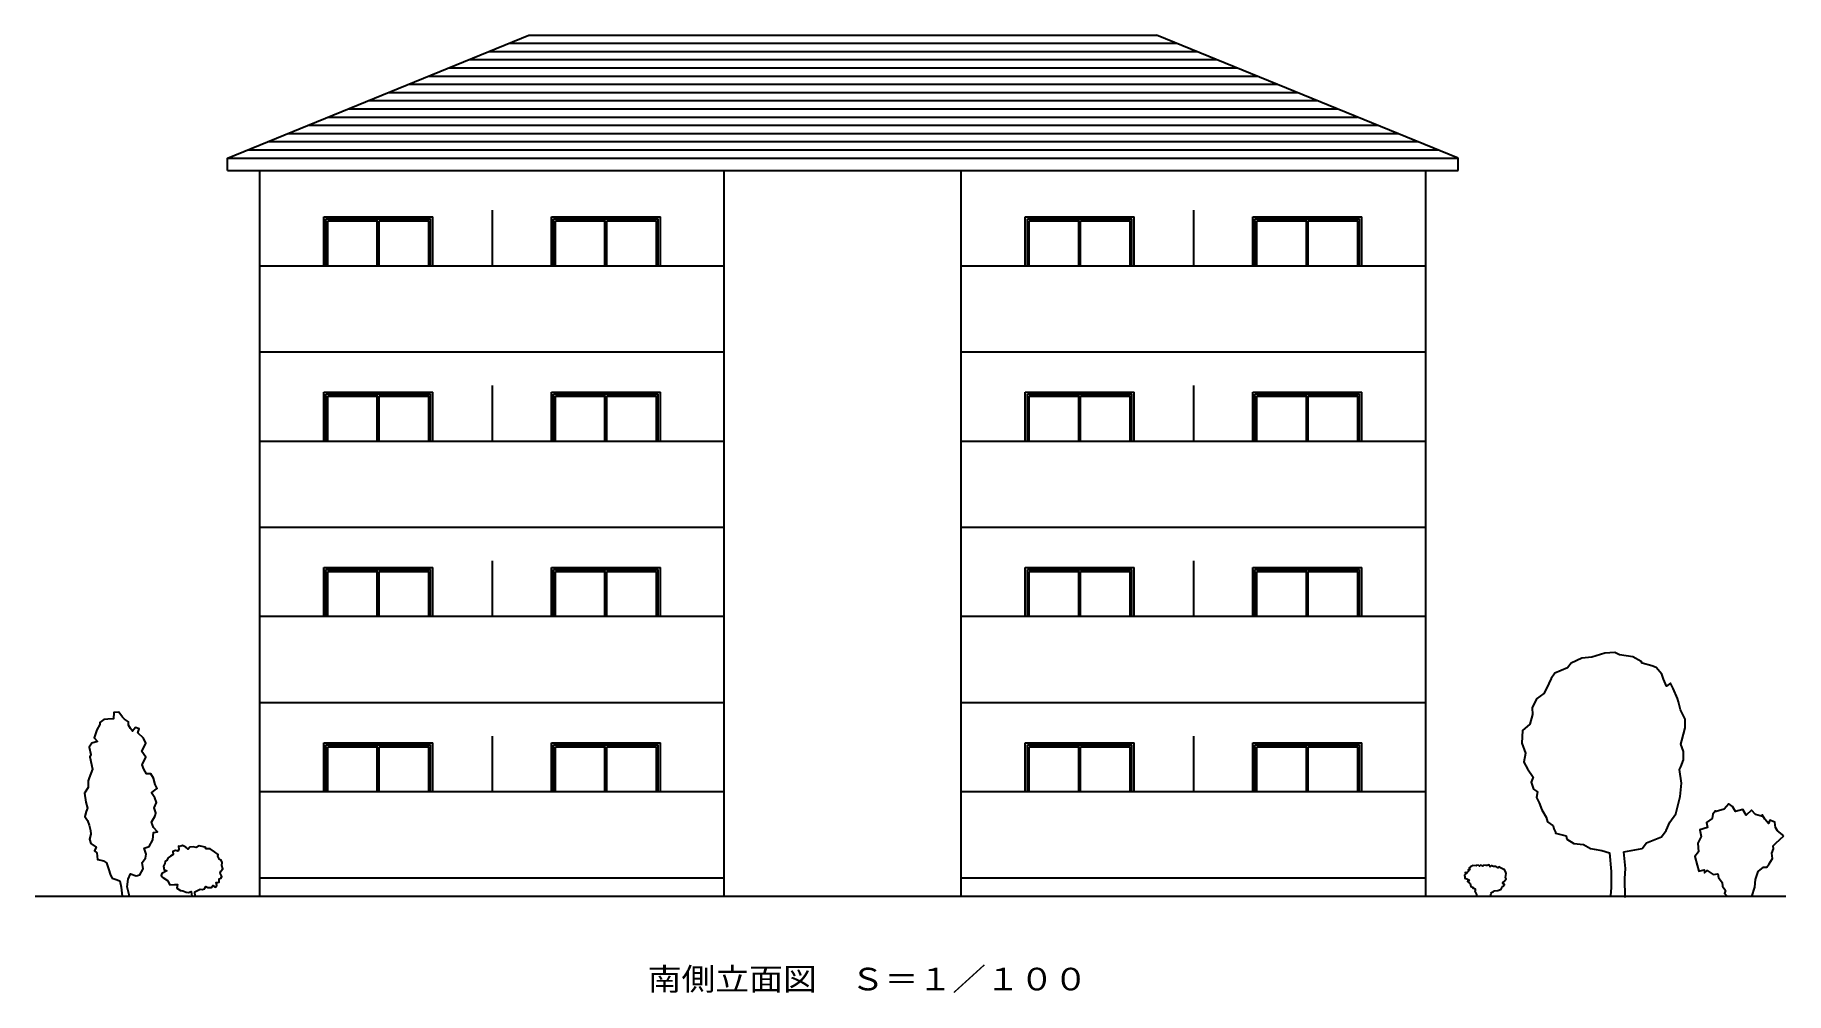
# Model space of a CAD drawing. Units: millimetres at full size, sheet at 1:100. Extents: x -15000 to 13460, y -10018 to 5555.
import ezdxf
from ezdxf.enums import TextEntityAlignment as Align

# ---------------------------------------------------------------- set-up
doc = ezdxf.new("R2010")
doc.units = ezdxf.units.MM
doc.header["$LTSCALE"] = 100
doc.layers.add('0-0_\u3000ＧＬ', color=7, linetype='Continuous')
doc.layers.add('0-2_南側立面', color=7, linetype='Continuous')
doc.styles.add('ＭＳ ゴシック', font='')
doc.styles.get('ＭＳ ゴシック').set_extended_font_data('MS Gothic')

msp = doc.modelspace()

# ---------------------------------------------------------------- linework, layer by layer
at = {"layer": '0-0_\u3000ＧＬ'}
msp.add_line((-15000, -8444.6), (13459.5, -8444.6), dxfattribs=at)
at = {"layer": '0-2_南側立面'}
for p, q in [((-7297.9, 5422.1), (3555.5, 5422.1)), ((8128.8, 3555.4), (3228.8, 5555.4)), ((-7951.2, 5155.4), (4208.8, 5155.4)), ((-7624.5, 5288.7), (3882.1, 5288.7)), ((-8604.5, 4888.7), (4862.1, 4888.7)), ((-8277.9, 5022.1), (4535.5, 5022.1)), ((-9257.9, 4622.1), (5515.5, 4622.1)), ((-8931.2, 4755.4), (5188.8, 4755.4)), ((-9911.2, 4355.4), (6168.8, 4355.4)), ((-9584.5, 4488.7), (5842.1, 4488.7)), ((-10564.5, 4088.7), (6822.1, 4088.7)), ((-10237.9, 4222.1), (6495.5, 4222.1)), ((-11217.9, 3822.1), (7475.5, 3822.1)), ((-10891.2, 3955.4), (7148.8, 3955.4)), ((-11871.2, 3555.4), (8128.8, 3555.4)), ((-11544.5, 3688.7), (7802.1, 3688.7)), ((8128.8, 3355.4), (8128.8, 3555.4)), ((-11871.2, 3355.4), (8128.8, 3355.4)), ((-11346.2, -8444.6), (-11346.2, 3355.4)), ((-3796.2, -8444.6), (-3796.2, 3355.4)), ((53.8, -8444.6), (53.8, 3355.4)), ((7603.8, -8444.6), (7603.8, 3355.4)), ((-10306.2, 2600.4), (-8536.2, 2600.4)), ((-10306.2, 1805.4), (-10306.2, 2600.4)), ((-10271.2, 2565.4), (-8571.2, 2565.4)), ((-10271.2, 1805.4), (-10271.2, 2565.4)), ((-9436.2, 1805.4), (-9436.2, 2565.4)), ((-8571.2, 1805.4), (-8571.2, 2565.4)), ((-8536.2, 1805.4), (-8536.2, 2600.4)), ((-7571.2, 2705.4), (-7571.2, 1805.4)), ((-6606.2, 2600.4), (-4836.2, 2600.4)), ((-6606.2, 1805.4), (-6606.2, 2600.4)), ((-6571.2, 2565.4), (-4871.2, 2565.4)), ((-6571.2, 1805.4), (-6571.2, 2565.4)), ((-5736.2, 1805.4), (-5736.2, 2565.4)), ((-4871.2, 1805.4), (-4871.2, 2565.4)), ((-4836.2, 1805.4), (-4836.2, 2600.4)), ((1093.8, 2600.4), (2863.8, 2600.4)), ((1093.8, 1805.4), (1093.8, 2600.4)), ((1128.8, 2565.4), (2828.8, 2565.4)), ((1128.8, 1805.4), (1128.8, 2565.4)), ((1963.8, 1805.4), (1963.8, 2565.4)), ((2828.8, 1805.4), (2828.8, 2565.4)), ((2863.8, 1805.4), (2863.8, 2600.4)), ((3828.8, 2705.4), (3828.8, 1805.4)), ((4793.8, 2600.4), (6563.8, 2600.4)), ((4793.8, 1805.4), (4793.8, 2600.4)), ((4828.8, 2565.4), (6528.8, 2565.4)), ((4828.8, 1805.4), (4828.8, 2565.4)), ((5663.8, 1805.4), (5663.8, 2565.4)), ((6528.8, 1805.4), (6528.8, 2565.4)), ((6563.8, 1805.4), (6563.8, 2600.4)), ((-10241.2, 2535.4), (-9436.2, 2535.4)), ((-10241.2, 1805.4), (-10241.2, 2535.4)), ((-9406.2, 2535.4), (-8601.2, 2535.4)), ((-9406.2, 1805.4), (-9406.2, 2535.4)), ((-8601.2, 1805.4), (-8601.2, 2535.4)), ((-6541.2, 2535.4), (-5736.2, 2535.4)), ((-6541.2, 1805.4), (-6541.2, 2535.4)), ((-5706.2, 2535.4), (-4901.2, 2535.4)), ((-5706.2, 1805.4), (-5706.2, 2535.4)), ((-4901.2, 1805.4), (-4901.2, 2535.4)), ((1158.8, 2535.4), (1963.8, 2535.4)), ((1158.8, 1805.4), (1158.8, 2535.4)), ((1993.8, 2535.4), (2798.8, 2535.4)), ((1993.8, 1805.4), (1993.8, 2535.4)), ((2798.8, 1805.4), (2798.8, 2535.4)), ((4858.8, 2535.4), (5663.8, 2535.4)), ((4858.8, 1805.4), (4858.8, 2535.4)), ((5693.8, 2535.4), (6498.8, 2535.4)), ((5693.8, 1805.4), (5693.8, 2535.4)), ((6498.8, 1805.4), (6498.8, 2535.4)), ((-11346.2, 1805.4), (-3796.2, 1805.4)), ((53.8, 1805.4), (7603.8, 1805.4)), ((-11346.2, 405.4), (-3796.2, 405.4)), ((53.8, 405.4), (7603.8, 405.4)), ((-10306.2, -249.6), (-8536.2, -249.6)), ((-10306.2, -1044.6), (-10306.2, -249.6)), ((-8536.2, -1044.6), (-8536.2, -249.6)), ((-7571.2, -144.6), (-7571.2, -1044.6)), ((-6606.2, -249.6), (-4836.2, -249.6)), ((-6606.2, -1044.6), (-6606.2, -249.6)), ((-4836.2, -1044.6), (-4836.2, -249.6)), ((1093.8, -249.6), (2863.8, -249.6)), ((1093.8, -1044.6), (1093.8, -249.6)), ((2863.8, -1044.6), (2863.8, -249.6)), ((3828.8, -144.6), (3828.8, -1044.6)), ((4793.8, -249.6), (6563.8, -249.6)), ((4793.8, -1044.6), (4793.8, -249.6)), ((6563.8, -1044.6), (6563.8, -249.6)), ((-10271.2, -284.6), (-8571.2, -284.6)), ((-10271.2, -1044.6), (-10271.2, -284.6)), ((-10241.2, -314.6), (-9436.2, -314.6)), ((-10241.2, -1044.6), (-10241.2, -314.6)), ((-9436.2, -1044.6), (-9436.2, -284.6)), ((-9406.2, -314.6), (-8601.2, -314.6)), ((-9406.2, -1044.6), (-9406.2, -314.6)), ((-8601.2, -1044.6), (-8601.2, -314.6)), ((-8571.2, -1044.6), (-8571.2, -284.6)), ((-6571.2, -284.6), (-4871.2, -284.6)), ((-6571.2, -1044.6), (-6571.2, -284.6)), ((-6541.2, -314.6), (-5736.2, -314.6)), ((-6541.2, -1044.6), (-6541.2, -314.6)), ((-5736.2, -1044.6), (-5736.2, -284.6)), ((-5706.2, -314.6), (-4901.2, -314.6)), ((-5706.2, -1044.6), (-5706.2, -314.6)), ((-4901.2, -1044.6), (-4901.2, -314.6)), ((-4871.2, -1044.6), (-4871.2, -284.6)), ((1128.8, -284.6), (2828.8, -284.6)), ((1128.8, -1044.6), (1128.8, -284.6)), ((1158.8, -314.6), (1963.8, -314.6)), ((1158.8, -1044.6), (1158.8, -314.6)), ((1963.8, -1044.6), (1963.8, -284.6)), ((1993.8, -314.6), (2798.8, -314.6)), ((1993.8, -1044.6), (1993.8, -314.6)), ((2798.8, -1044.6), (2798.8, -314.6)), ((2828.8, -1044.6), (2828.8, -284.6)), ((4828.8, -284.6), (6528.8, -284.6)), ((4828.8, -1044.6), (4828.8, -284.6)), ((4858.8, -314.6), (5663.8, -314.6)), ((4858.8, -1044.6), (4858.8, -314.6)), ((5663.8, -1044.6), (5663.8, -284.6)), ((5693.8, -314.6), (6498.8, -314.6)), ((5693.8, -1044.6), (5693.8, -314.6)), ((6498.8, -1044.6), (6498.8, -314.6)), ((6528.8, -1044.6), (6528.8, -284.6)), ((-11346.2, -1044.6), (-3796.2, -1044.6)), ((53.8, -1044.6), (7603.8, -1044.6)), ((-11346.2, -2444.6), (-3796.2, -2444.6)), ((53.8, -2444.6), (7603.8, -2444.6)), ((-10306.2, -3099.6), (-8536.2, -3099.6)), ((-10306.2, -3894.6), (-10306.2, -3099.6)), ((-8536.2, -3894.6), (-8536.2, -3099.6)), ((-7571.2, -2994.6), (-7571.2, -3894.6)), ((-6606.2, -3099.6), (-4836.2, -3099.6)), ((-6606.2, -3894.6), (-6606.2, -3099.6)), ((-4836.2, -3894.6), (-4836.2, -3099.6)), ((1093.8, -3099.6), (2863.8, -3099.6)), ((1093.8, -3894.6), (1093.8, -3099.6)), ((2863.8, -3894.6), (2863.8, -3099.6)), ((3828.8, -2994.6), (3828.8, -3894.6)), ((4793.8, -3099.6), (6563.8, -3099.6)), ((4793.8, -3894.6), (4793.8, -3099.6)), ((6563.8, -3894.6), (6563.8, -3099.6)), ((-10271.2, -3134.6), (-8571.2, -3134.6)), ((-10271.2, -3894.6), (-10271.2, -3134.6)), ((-10241.2, -3164.6), (-9436.2, -3164.6)), ((-10241.2, -3894.6), (-10241.2, -3164.6)), ((-9436.2, -3894.6), (-9436.2, -3134.6)), ((-9406.2, -3164.6), (-8601.2, -3164.6)), ((-9406.2, -3894.6), (-9406.2, -3164.6)), ((-8601.2, -3894.6), (-8601.2, -3164.6)), ((-8571.2, -3894.6), (-8571.2, -3134.6)), ((-6571.2, -3134.6), (-4871.2, -3134.6)), ((-6571.2, -3894.6), (-6571.2, -3134.6)), ((-6541.2, -3164.6), (-5736.2, -3164.6)), ((-6541.2, -3894.6), (-6541.2, -3164.6)), ((-5736.2, -3894.6), (-5736.2, -3134.6)), ((-5706.2, -3164.6), (-4901.2, -3164.6)), ((-5706.2, -3894.6), (-5706.2, -3164.6)), ((-4901.2, -3894.6), (-4901.2, -3164.6)), ((-4871.2, -3894.6), (-4871.2, -3134.6)), ((1128.8, -3134.6), (2828.8, -3134.6)), ((1128.8, -3894.6), (1128.8, -3134.6)), ((1158.8, -3164.6), (1963.8, -3164.6)), ((1158.8, -3894.6), (1158.8, -3164.6)), ((1963.8, -3894.6), (1963.8, -3134.6)), ((1993.8, -3164.6), (2798.8, -3164.6)), ((1993.8, -3894.6), (1993.8, -3164.6)), ((2798.8, -3894.6), (2798.8, -3164.6)), ((2828.8, -3894.6), (2828.8, -3134.6)), ((4828.8, -3134.6), (6528.8, -3134.6)), ((4828.8, -3894.6), (4828.8, -3134.6)), ((4858.8, -3164.6), (5663.8, -3164.6)), ((4858.8, -3894.6), (4858.8, -3164.6)), ((5663.8, -3894.6), (5663.8, -3134.6)), ((5693.8, -3164.6), (6498.8, -3164.6)), ((5693.8, -3894.6), (5693.8, -3164.6)), ((6498.8, -3894.6), (6498.8, -3164.6)), ((6528.8, -3894.6), (6528.8, -3134.6)), ((-11346.2, -3894.6), (-3796.2, -3894.6)), ((53.8, -3894.6), (7603.8, -3894.6)), ((-11346.2, -5294.6), (-3796.2, -5294.6)), ((53.8, -5294.6), (7603.8, -5294.6)), ((-10306.2, -5949.6), (-8536.2, -5949.6)), ((-10306.2, -6744.6), (-10306.2, -5949.6)), ((-8536.2, -6744.6), (-8536.2, -5949.6)), ((-7571.2, -5844.6), (-7571.2, -6744.6)), ((-6606.2, -5949.6), (-4836.2, -5949.6)), ((-6606.2, -6744.6), (-6606.2, -5949.6)), ((-4836.2, -6744.6), (-4836.2, -5949.6)), ((1093.8, -5949.6), (2863.8, -5949.6)), ((1093.8, -6744.6), (1093.8, -5949.6)), ((2863.8, -6744.6), (2863.8, -5949.6)), ((3828.8, -5844.6), (3828.8, -6744.6)), ((4793.8, -5949.6), (6563.8, -5949.6)), ((4793.8, -6744.6), (4793.8, -5949.6)), ((6563.8, -6744.6), (6563.8, -5949.6)), ((-10271.2, -5984.6), (-8571.2, -5984.6)), ((-10271.2, -6744.6), (-10271.2, -5984.6)), ((-10241.2, -6014.6), (-9436.2, -6014.6)), ((-10241.2, -6744.6), (-10241.2, -6014.6)), ((-9436.2, -6744.6), (-9436.2, -5984.6)), ((-9406.2, -6014.6), (-8601.2, -6014.6)), ((-9406.2, -6744.6), (-9406.2, -6014.6)), ((-8601.2, -6744.6), (-8601.2, -6014.6)), ((-8571.2, -6744.6), (-8571.2, -5984.6)), ((-6571.2, -5984.6), (-4871.2, -5984.6)), ((-6571.2, -6744.6), (-6571.2, -5984.6)), ((-6541.2, -6014.6), (-5736.2, -6014.6)), ((-6541.2, -6744.6), (-6541.2, -6014.6)), ((-5736.2, -6744.6), (-5736.2, -5984.6)), ((-5706.2, -6014.6), (-4901.2, -6014.6)), ((-5706.2, -6744.6), (-5706.2, -6014.6)), ((-4901.2, -6744.6), (-4901.2, -6014.6)), ((-4871.2, -6744.6), (-4871.2, -5984.6)), ((1128.8, -5984.6), (2828.8, -5984.6)), ((1128.8, -6744.6), (1128.8, -5984.6)), ((1158.8, -6014.6), (1963.8, -6014.6)), ((1158.8, -6744.6), (1158.8, -6014.6)), ((1963.8, -6744.6), (1963.8, -5984.6)), ((1993.8, -6014.6), (2798.8, -6014.6)), ((1993.8, -6744.6), (1993.8, -6014.6)), ((2798.8, -6744.6), (2798.8, -6014.6)), ((2828.8, -6744.6), (2828.8, -5984.6)), ((4828.8, -5984.6), (6528.8, -5984.6)), ((4828.8, -6744.6), (4828.8, -5984.6)), ((4858.8, -6014.6), (5663.8, -6014.6)), ((4858.8, -6744.6), (4858.8, -6014.6)), ((5663.8, -6744.6), (5663.8, -5984.6)), ((5693.8, -6014.6), (6498.8, -6014.6)), ((5693.8, -6744.6), (5693.8, -6014.6)), ((6498.8, -6744.6), (6498.8, -6014.6)), ((6528.8, -6744.6), (6528.8, -5984.6)), ((-11346.2, -6744.6), (-3796.2, -6744.6)), ((53.8, -6744.6), (7603.8, -6744.6)), ((-11346.2, -8144.6), (-3796.2, -8144.6)), ((53.8, -8144.6), (7603.8, -8144.6))]:
    msp.add_line(p, q, dxfattribs=at)
at = {"layer": '0-2_南側立面', "color": 3}
for p, q in [((11730.2, -6384.2), (11750.4, -6338.8)), ((11759.5, -6607), (11730.2, -6384.2)), ((13423.1, -7462.6), (13320.2, -7381.7)), ((10822, -7724.6), (11120.4, -7669)), ((13294.4, -7584), (13423.1, -7462.6)), ((10852.9, -7992.4), (10822, -7724.6)), ((12489, -8426.2), (12485.3, -8440.9))]:
    msp.add_line(p, q, dxfattribs=at)
at = {"layer": '0-2_南側立面'}
msp.add_lwpolyline([(-11871.2, 3355.4), (-11871.2, 3555.4), (-6971.2, 5555.4), (3228.8, 5555.4)], dxfattribs=at)
at = {"layer": '0-2_南側立面', "color": 3}
for points in [[(11750.4, -6338.8), (11792.8, -6225.7), (11792.8, -6091.5), (11750.4, -5971.3), (11764.5, -5914.8), (11821.1, -5709.9), (11821.1, -5568.5), (11743.3, -5413), (11715.1, -5285.8), (11693.9, -5229.3), (11623.2, -5066.8), (11580.8, -4982), (11517.2, -5031.4), (11467.7, -4918.4), (11439.5, -4833.6), (11347.6, -4727.6), (11276.9, -4699.3), (11121.5, -4656.9), (11107.3, -4628.6), (10973, -4550.9), (10754, -4522.6), (10676.2, -4480.2), (10513.7, -4494.4), (10301.7, -4558), (10139.2, -4572.1), (9969.6, -4656.9), (9906, -4734.6), (9701, -4819.4), (9644.5, -4904.2), (9566.8, -5066.8), (9524.4, -5151.6), (9404.2, -5236.4), (9333.6, -5384.8), (9340.6, -5490.8), (9298.2, -5646.3), (9178.1, -5752.3), (9164, -5957.2), (9227.6, -6119.7), (9199.3, -6268.1), (9255.8, -6374.1)], [(-13446.5, -5717), (-13478, -5666.4), (-13478, -5609.6), (-13547.5, -5565.4), (-13579.1, -5533.8), (-13636, -5451.7), (-13718.1, -5458), (-13724.4, -5559), (-13819.2, -5565.4), (-13882.3, -5571.7), (-13945.5, -5622.2), (-13945.5, -5653.8), (-13996, -5742.2), (-14040.2, -5868.6), (-13983.4, -5931.7), (-14078.2, -5957), (-14122.4, -6020.2), (-14090.8, -6140.2), (-14109.7, -6178.1), (-14065.5, -6380.2), (-14122.4, -6519.2), (-14135, -6569.7), (-14135, -6677.1), (-14198.2, -6771.9), (-14172.9, -6917.2), (-14147.6, -7011.9), (-14166.6, -7068.8), (-14191.9, -7150.9), (-14147.6, -7214.1), (-14122.4, -7289.9), (-14097.1, -7378.3), (-14090.8, -7435.2), (-14116.1, -7517.3), (-14090.8, -7586.8), (-14008.7, -7649.9), (-14033.9, -7706.8), (-13996, -7738.4), (-13983.4, -7845.8), (-13932.9, -7858.4), (-13888.6, -7871)], [(-13465.4, -8445.9), (-13503.3, -8294.3), (-13484.4, -8167.9), (-13446.5, -8079.5), (-13358, -8111.1), (-13294.9, -8098.4), (-13244.3, -7997.4), (-13257, -7896.3), (-13206.4, -7826.8), (-13193.8, -7763.6), (-13225.4, -7662.6), (-13143.3, -7637.3), (-13086.4, -7529.9), (-13073.8, -7409.9), (-13010.6, -7397.3), (-13073.8, -7327.8), (-13105.4, -7239.3), (-13048.5, -7138.3), (-13035.9, -7087.7), (-13061.1, -7005.6), (-13023.2, -6923.5), (-13054.8, -6847.7), (-13105.4, -6765.6), (-13048.5, -6715), (-13016.9, -6696.1), (-13048.5, -6626.6), (-13073.8, -6525.5), (-13118, -6456), (-13187.5, -6456), (-13231.7, -6380.2), (-13257, -6310.8), (-13200.1, -6184.4), (-13263.3, -6089.7), (-13200.1, -5957), (-13238, -5874.9), (-13326.4, -5786.5), (-13307.5, -5723.3), (-13364.3, -5704.3), (-13414.9, -5761.2), (-13446.5, -5717)], [(9255.8, -6374.1), (9347.7, -6508.4), (9319.4, -6593.2), (9354.8, -6706.3), (9418.4, -6748.7), (9404.2, -6840.5), (9446.6, -6925.3), (9489, -7038.4), (9559.7, -7158.5), (9580.9, -7236.3), (9672.8, -7299.9), (9686.9, -7349.3), (9715.2, -7405.9), (9715.2, -7420), (9884.8, -7462.4), (9898.9, -7518.9), (10012, -7589.6), (10167.4, -7603.7), (10280.5, -7667.3), (10344.1, -7681.5), (10464.2, -7702.7), (10591.4, -7738), (10619.7, -8041.9), (10619.7, -8310.4), (10605.6, -8430.6)], [(11120.4, -7669), (11190.9, -7575), (11435.3, -7481), (11510.4, -7377.6), (11571.5, -7241.3), (11670.2, -7105.1), (11740.7, -6823.1), (11759.5, -6607)], [(13320.2, -7381.7), (13290.7, -7330.2), (13279.7, -7241.9), (13195.1, -7208.8), (13176.7, -7260.3), (13117.9, -7190.4), (13070.1, -7124.2), (13077.4, -7150), (12963.4, -7116.9), (12900.9, -7043.3), (12812.6, -7127.9), (12757.4, -7036), (12639.7, -7069.1), (12591.9, -6988.2), (12529.4, -6944), (12455.9, -7028.6), (12327.1, -7065.4), (12312.4, -7058), (12272, -7109.5), (12260.9, -7183.1), (12165.3, -7245.6), (12183.7, -7330.2), (12058.6, -7363.3), (12080.7, -7473.6), (12025.5, -7580.3), (12036.6, -7723.7), (11977.7, -7801), (12018.2, -7940.7), (12043.9, -8036.3), (12132.2, -8018), (12135.9, -8062.1), (12180, -8029), (12275.6, -8091.5), (12352.9, -8080.5), (12363.9, -8143), (12422.8, -8220.2), (12430.1, -8282.8), (12477.9, -8352.6), (12459.5, -8400.5), (12489, -8426.2)], [(-12639.6, -7638.4), (-12668.6, -7631.7), (-12661.9, -7687.5), (-12677.5, -7709.8), (-12717.7, -7703.1), (-12762.3, -7718.7), (-12755.6, -7767.8), (-12800.2, -7792.3), (-12833.6, -7821.3), (-12862.6, -7870.3), (-12882.7, -7881.5), (-12891.6, -7912.7), (-12911.7, -7955.1), (-12900.5, -8017.5), (-12855.9, -8033.1), (-12936.2, -8075.5), (-12947.4, -8109), (-12922.8, -8138), (-12849.2, -8189.3), (-12806.9, -8260.6), (-12735.5, -8251.7), (-12686.5, -8251.7), (-12693.1, -8311.9), (-12635.2, -8352), (-12599.5, -8358.7), (-12541.5, -8376.6), (-12505.8, -8385.5), (-12461.2, -8367.7), (-12452.3, -8443.5)], [(-12398.8, -8445.7), (-12403.2, -8372.1), (-12360.9, -8354.3), (-12316.3, -8329.7), (-12282.8, -8334.2), (-12242.7, -8323.1), (-12222.6, -8287.4), (-12189.1, -8303), (-12131.2, -8300.8), (-12108.9, -8271.8), (-12066.5, -8298.5), (-12044.2, -8271.8), (-12053.1, -8222.7), (-12030.8, -8222.7), (-12008.5, -8213.8), (-12006.3, -8162.5), (-11979.5, -8149.1), (-11963.9, -8122.3), (-11992.9, -8068.8), (-11977.3, -8039.8), (-11948.3, -7999.7), (-11963.9, -7943.9), (-11957.2, -7897.1), (-11975.1, -7859.2), (-12001.8, -7845.8), (-12028.6, -7794.5), (-12024.1, -7767.8), (-12082.1, -7720.9), (-12151.2, -7674.1), (-12218.1, -7676.3), (-12233.7, -7649.6), (-12311.8, -7629.5), (-12331.9, -7627.3), (-12380.9, -7654), (-12430, -7640.7), (-12483.5, -7647.3), (-12512.5, -7678.6), (-12550.4, -7645.1), (-12601.7, -7618.4), (-12639.6, -7638.4)], [(12904.6, -8448.3), (12952.4, -8297.5), (12963.4, -8172.4), (13007.5, -8043.7), (13092.1, -7973.8), (13147.3, -7973.8), (13187.8, -7918.7), (13239.2, -7830.4), (13228.2, -7742.1), (13257.6, -7675.9), (13250.3, -7624.4), (13294.4, -7584)], [(-13888.6, -7871), (-13838.1, -7902.6), (-13806.5, -7997.4), (-13774.9, -8104.7), (-13743.4, -8149), (-13699.1, -8167.9), (-13620.2, -8193.2), (-13599.3, -8297.4), (-13585.4, -8443.3)], [(8522.3, -7948.5), (8495.5, -7941.1), (8479.2, -7957.5), (8468.7, -7947.1), (8433, -7941.1), (8424.1, -7948.5), (8366.1, -7944.1), (8351.2, -7956), (8330.4, -7969.4), (8311.1, -7984.2), (8323, -7999.1), (8315.5, -8018.5), (8291.7, -8015.5), (8300.7, -8037.8), (8284.3, -8054.2), (8273.9, -8070.5), (8247.1, -8060.1), (8253.1, -8082.4), (8247.1, -8089.8), (8233.7, -8100.3), (8238.2, -8128.5), (8239.7, -8152.3), (8272.4, -8159.8), (8305.1, -8177.6), (8308.1, -8191), (8284.3, -8204.4), (8306.6, -8222.2), (8317, -8226.7), (8327.4, -8237.1), (8336.4, -8289.2), (8370.6, -8299.6), (8369.1, -8313), (8385.5, -8315.9), (8406.3, -8324.9), (8409.3, -8339.7), (8409.3, -8350.1), (8404.8, -8363.5), (8421.1, -8396.3), (8428.6, -8417.1), (8427.1, -8439.4)], [(8657.6, -8449.8), (8662.1, -8420.1), (8668.1, -8396.3), (8674, -8385.8), (8685.9, -8381.4), (8708.2, -8369.5), (8721.6, -8359.1), (8775.2, -8350.1), (8793, -8345.7), (8828.7, -8329.3), (8840.6, -8308.5), (8848, -8284.7), (8861.4, -8280.2), (8882.2, -8255), (8857, -8240.1), (8859.9, -8222.2), (8876.3, -8205.9), (8894.1, -8185), (8909, -8161.2), (8900.1, -8138.9), (8906, -8106.2), (8909, -8076.5), (8901.6, -8045.2), (8880.8, -8005.1), (8871.8, -8011), (8821.3, -7981.3), (8804.9, -7967.9), (8778.1, -7981.3), (8739.5, -7963.4), (8706.7, -7961.9), (8688.9, -7954.5), (8681.4, -7948.5), (8668.1, -7953), (8650.2, -7964.9), (8632.4, -7933.7), (8604.1, -7944.1), (8584.8, -7947.1), (8547.6, -7939.6), (8532.7, -7956), (8522.3, -7948.5)], [(10845.8, -8465.9), (10838.8, -8154.9), (10852.9, -7992.4)]]:
    msp.add_lwpolyline(points, dxfattribs=at)

# ---------------------------------------------------------------- texts
at = {"layer": '0-2_南側立面', "color": 3, "style": 'ＭＳ ゴシック', "width": 1.1}
msp.add_text('南側立面図\u3000Ｓ＝１／１００', height=366.6, dxfattribs=at).set_placement((-5042.4, -10084.7), align=Align.BOTTOM_LEFT)

doc.saveas('drawing.dxf')
